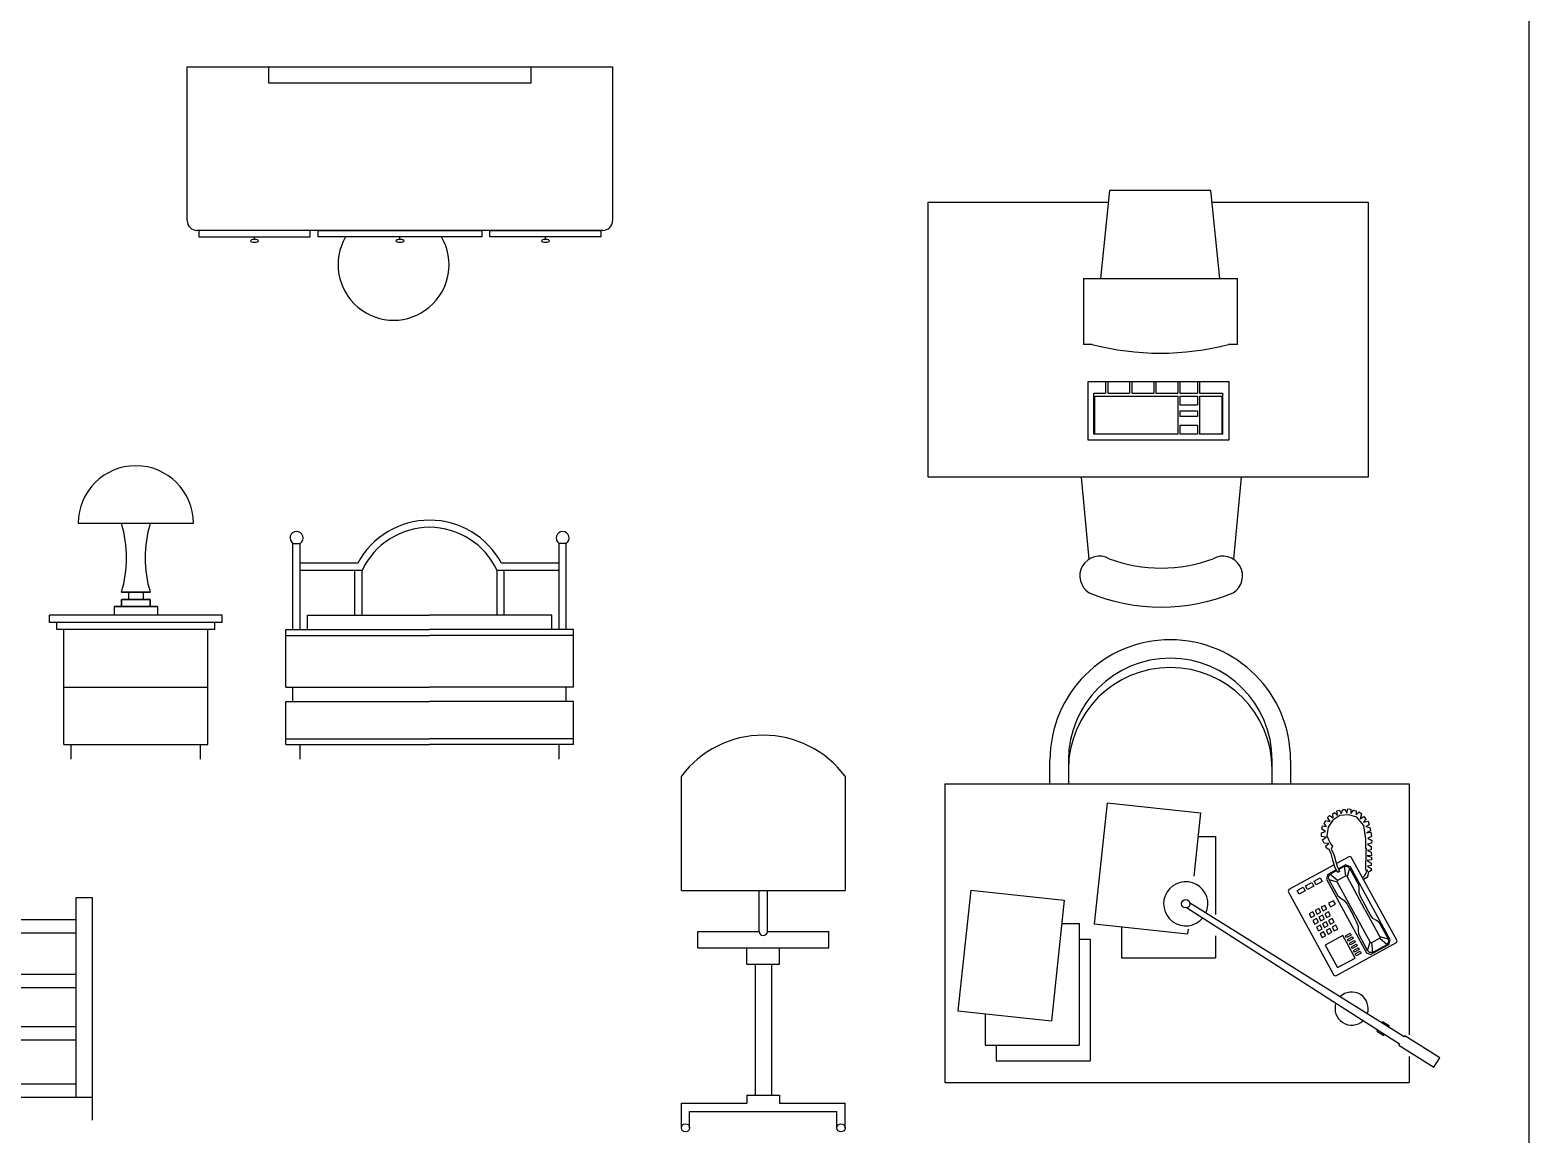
# Model space of a CAD drawing. Header units: millimetres. Extents: x 577 to 2337, y 236 to 943.
# Drawn here: x 787.945 to 792.525, y 700.006 to 703.381 of the extents above; entities that cross this region are included whole.
import ezdxf

# ---------------------------------------------------------------- set-up
doc = ezdxf.new("R2010")
doc.units = ezdxf.units.MM
doc.header["$LTSCALE"] = 0.01
doc.layers.add('06-Furn', color=4, linetype='Continuous')

# ---------------------------------------------------------------- blocks, each defined once
blk = doc.blocks.new('desk')
at = {"layer": '06-Furn', "color": 37}
for p, q in [((806.0407, 756.164), (806.0676, 756.4328)), ((806.3767, 756.4328), (806.0676, 756.4328)), ((806.4036, 756.164), (806.3767, 756.4328)), ((805.5126, 755.5568), (805.5126, 756.3968)), ((805.5126, 756.3968), (806.064, 756.3968)), ((806.3803, 756.3968), (806.8566, 756.3968)), ((806.8566, 756.3968), (806.8566, 755.5568)), ((805.987, 756.164), (805.987, 755.9624)), ((805.987, 756.164), (806.4574, 756.164)), ((806.4574, 755.9624), (806.4574, 756.164)), ((806.0138, 755.9624), (805.987, 755.9624)), ((806.4574, 755.9624), (806.4305, 755.9624)), ((806.0011, 755.67), (806.0011, 755.8492)), ((806.0011, 755.8492), (806.4312, 755.8492)), ((806.0549, 755.8492), (806.0549, 755.8134)), ((806.0611, 755.8492), (806.0611, 755.8134)), ((806.1283, 755.8492), (806.1283, 755.8134)), ((806.1346, 755.8492), (806.1346, 755.8134)), ((806.2018, 755.8492), (806.2018, 755.8134)), ((806.2081, 755.8492), (806.2081, 755.8134)), ((806.2753, 755.8492), (806.2753, 755.8134)), ((806.2815, 755.8492), (806.2815, 755.8134)), ((806.3353, 755.8492), (806.3353, 755.8134)), ((806.3416, 755.8492), (806.3416, 755.8134)), ((806.4312, 755.8492), (806.4312, 755.67)), ((806.019, 755.8134), (806.0549, 755.8134)), ((806.019, 755.6879), (806.019, 755.8134)), ((806.0217, 755.8044), (806.2753, 755.8044)), ((806.0217, 755.6879), (806.0217, 755.8044)), ((806.0611, 755.8134), (806.1283, 755.8134)), ((806.1346, 755.8134), (806.2018, 755.8134)), ((806.2081, 755.8134), (806.2753, 755.8134)), ((806.2753, 755.8044), (806.2753, 755.6879)), ((806.2815, 755.8134), (806.3353, 755.8134)), ((806.2815, 755.8044), (806.2815, 755.7775)), ((806.2815, 755.8044), (806.3353, 755.8044)), ((806.3353, 755.8044), (806.3353, 755.7775)), ((806.3416, 755.8134), (806.4133, 755.8134)), ((806.3416, 755.8044), (806.4106, 755.8044)), ((806.3416, 755.8044), (806.3416, 755.6879)), ((806.4106, 755.6879), (806.4106, 755.8044)), ((806.4133, 755.6879), (806.4133, 755.8134)), ((806.2815, 755.7775), (806.3353, 755.7775)), ((806.2815, 755.7596), (806.2815, 755.7423)), ((806.2815, 755.7596), (806.3353, 755.7596)), ((806.3353, 755.7596), (806.3353, 755.7423)), ((806.3353, 755.7423), (806.2815, 755.7423)), ((806.2815, 755.7148), (806.2815, 755.6879)), ((806.3353, 755.7148), (806.2815, 755.7148)), ((806.3353, 755.7148), (806.3353, 755.6879)), ((806.4312, 755.67), (806.0011, 755.67)), ((806.2753, 755.6879), (806.019, 755.6879)), ((806.3353, 755.6879), (806.2815, 755.6879)), ((806.4133, 755.6879), (806.3416, 755.6879)), ((806.8566, 755.5568), (805.5126, 755.5568)), ((805.9798, 755.5568), (806.0037, 755.3055)), ((806.4694, 755.5568), (806.4455, 755.3055))]:
    blk.add_line(p, q, dxfattribs=at)
for centre, radius, start, end in [((806.2222, 756.7562), 0.8207, 255.2952, 284.7048), ((806.0363, 755.2547), 0.0603, 60.3175, 238.735), ((806.2246, 755.7359), 0.4572, 249.7134, 290.2866), ((806.413, 755.2547), 0.0603, 301.265, 119.6825), ((806.2246, 755.7273), 0.5682, 247.2611, 292.7389)]:
    blk.add_arc(centre, radius, start, end, dxfattribs=at)
blk = doc.blocks.new('12PLMP09')
at = {"color": 0, "linetype": 'ByBlock'}
for p, q in [((-5.38, 0.5), (-9.12, 0.5)), ((-9.12, 0.5), (-9.12, -0.5)), ((-5.38, 0.38), (-5.38, 0.5)), ((17.5, 0.25), (-5.38, 0.38)), ((-3, 0.5), (-3.75, 0.5)), ((-3.75, 0.5), (-3.75, 0.37)), ((-3, 0.36), (-3, 0.5)), ((-9.12, -0.5), (-5.38, -0.5)), ((-5.38, -0.38), (17.5, -0.25)), ((-5.38, -0.5), (-5.38, -0.38)), ((-3.75, -0.37), (-3.75, -0.5)), ((-3.75, -0.5), (-3, -0.5)), ((-3, -0.5), (-3, -0.36))]:
    blk.add_line(p, q, dxfattribs=at)
blk.add_circle((17.75, 0), 0.375, dxfattribs=at)
for centre, radius, start, end in [((0, 0), 1.5, 12.9757, 166.3842), ((17.75, 0), 2, 187.1808, 172.8192), ((0, 0), 1.5, 193.6158, 347.0243)]:
    blk.add_arc(centre, radius, start, end, dxfattribs=at)
blk = doc.blocks.new('11PPHO04')
at = {"color": 0, "linetype": 'ByBlock'}
for p, q in [((0.12, 6.5), (0, 6.38)), ((0, 6.38), (0, 0.12)), ((8.75, 6.5), (0.12, 6.5)), ((0.56, 5.88), (0.56, 4.06)), ((2.88, 5.88), (0.56, 5.88)), ((2.88, 4.06), (2.88, 5.88)), ((4, 5.81), (3.62, 5.81)), ((3.62, 5.81), (3.62, 5.44)), ((3.62, 5.44), (4, 5.44)), ((4, 5.44), (4, 5.81)), ((4.69, 5.81), (4.31, 5.81)), ((4.31, 5.81), (4.31, 5.44)), ((4.31, 5.44), (4.69, 5.44)), ((4.69, 5.44), (4.69, 5.81)), ((5.38, 5.81), (5, 5.81)), ((5, 5.81), (5, 5.44)), ((5, 5.44), (5.38, 5.44)), ((5.38, 5.44), (5.38, 5.81)), ((6.06, 5.81), (5.69, 5.81)), ((5.69, 5.81), (5.69, 5.44)), ((5.69, 5.44), (6.06, 5.44)), ((6.06, 5.44), (6.06, 5.81)), ((8.06, 5.12), (8.06, 5.75)), ((8.06, 5.75), (8.44, 5.75)), ((8.44, 5.75), (8.44, 5.12)), ((8.88, 6.38), (8.75, 6.5)), ((8.88, 1.69), (8.88, 6.38)), ((4, 5.19), (3.62, 5.19)), ((3.62, 5.19), (3.62, 4.81)), ((3.62, 4.81), (4, 4.81)), ((3.62, 4.56), (3.62, 4.19)), ((4, 4.56), (3.62, 4.56)), ((3.62, 4.19), (4, 4.19)), ((4, 4.81), (4, 5.19)), ((4, 4.19), (4, 4.56)), ((4.69, 5.19), (4.31, 5.19)), ((4.31, 5.19), (4.31, 4.81)), ((4.31, 4.81), (4.69, 4.81)), ((4.69, 4.56), (4.31, 4.56)), ((4.31, 4.56), (4.31, 4.19)), ((4.31, 4.19), (4.69, 4.19)), ((4.69, 4.81), (4.69, 5.19)), ((4.69, 4.19), (4.69, 4.56)), ((5.38, 5.19), (5, 5.19)), ((5, 5.19), (5, 4.81)), ((5, 4.81), (5.38, 4.81)), ((5, 4.56), (5, 4.19)), ((5.38, 4.56), (5, 4.56)), ((5, 4.19), (5.38, 4.19)), ((5.38, 4.81), (5.38, 5.19)), ((5.38, 4.19), (5.38, 4.56)), ((6.06, 5.19), (5.69, 5.19)), ((5.69, 5.19), (5.69, 4.81)), ((5.69, 4.81), (6.06, 4.81)), ((6.06, 4.56), (5.69, 4.56)), ((5.69, 4.56), (5.69, 4.19)), ((5.69, 4.19), (6.06, 4.19)), ((6.06, 4.81), (6.06, 5.19)), ((6.06, 4.19), (6.06, 4.56)), ((8.44, 5.12), (8.06, 5.12)), ((8.06, 4.25), (8.06, 4.88)), ((8.06, 4.88), (8.44, 4.88)), ((8.44, 4.25), (8.06, 4.25)), ((8.44, 4.88), (8.44, 4.25)), ((0.5, 2.94), (0.19, 2.69)), ((0.38, 2.69), (0.62, 2.75)), ((8.06, 2.94), (0.5, 2.94)), ((0.56, 4.06), (2.88, 4.06)), ((0.62, 2.75), (1.19, 2.19)), ((0.62, 2.75), (2.31, 2.75)), ((0.69, 3.38), (0.69, 3.88)), ((0.69, 3.88), (0.88, 3.88)), ((0.88, 3.38), (0.69, 3.38)), ((0.88, 3.88), (0.88, 3.38)), ((1.06, 3.88), (1.25, 3.88)), ((1.06, 3.38), (1.06, 3.88)), ((1.25, 3.38), (1.06, 3.38)), ((1.25, 3.88), (1.25, 3.38)), ((1.44, 3.88), (1.62, 3.88)), ((1.44, 3.38), (1.44, 3.88)), ((1.62, 3.38), (1.44, 3.38)), ((1.62, 3.88), (1.62, 3.38)), ((1.81, 3.88), (2, 3.88)), ((1.81, 3.38), (1.81, 3.88)), ((2, 3.38), (1.81, 3.38)), ((2, 3.88), (2, 3.38)), ((2.19, 3.88), (2.38, 3.88)), ((2.19, 3.38), (2.19, 3.88)), ((2.38, 3.38), (2.19, 3.38)), ((2.31, 2.75), (2.62, 2.62)), ((2.38, 3.88), (2.38, 3.38)), ((2.56, 3.88), (2.75, 3.88)), ((2.56, 3.38), (2.56, 3.88)), ((2.75, 3.38), (2.56, 3.38)), ((2.75, 3.88), (2.75, 3.38)), ((5.69, 3.81), (5.69, 3.31)), ((6.06, 3.81), (5.69, 3.81)), ((5.69, 3.31), (6.06, 3.31)), ((6.25, 2.75), (5.94, 2.62)), ((6.06, 3.31), (6.06, 3.81)), ((7.94, 2.75), (6.25, 2.75)), ((7.94, 2.75), (7.38, 2.19)), ((8.19, 2.69), (7.94, 2.75)), ((8.06, 4), (8.44, 4)), ((8.06, 3.38), (8.06, 4)), ((8.44, 3.38), (8.06, 3.38)), ((8.38, 2.62), (8.06, 2.94)), ((8.44, 4), (8.44, 3.38)), ((0.19, 2.69), (0.19, 0.81)), ((0.25, 2.44), (0.38, 2.69)), ((1.06, 2.12), (0.25, 2.44)), ((0.25, 2.44), (0.25, 0.94)), ((1.19, 2.19), (1.06, 2.12)), ((1.06, 1.25), (1.06, 2.12)), ((4, 2.19), (1.19, 2.19)), ((2.62, 2.62), (2.94, 2.44)), ((2.94, 2.44), (3.38, 2.38)), ((3.38, 2.38), (4, 2.38)), ((5.19, 2.38), (4, 2.38)), ((4, 2.19), (7.38, 2.19)), ((5.62, 2.44), (5.19, 2.38)), ((5.94, 2.62), (5.62, 2.44)), ((7.38, 2.19), (7.5, 2.12)), ((7.5, 2.12), (8.31, 2.44)), ((7.5, 1.25), (7.5, 2.12)), ((8.12, 1.56), (8.12, 1.75)), ((8.12, 1.75), (8.66, 1.74)), ((8.63, 1.53), (8.12, 1.56)), ((8.31, 2.44), (8.19, 2.69)), ((8.31, 2.44), (8.31, 1.75)), ((8.31, 1.55), (8.31, 0.94)), ((8.38, 1.75), (8.38, 2.62)), ((8.38, 0.81), (8.38, 1.54)), ((9.03, 1.44), (8.63, 1.53)), ((8.66, 1.74), (9.3, 1.59)), ((8.88, 0.12), (8.88, 1.47)), ((9.63, 1.29), (9.03, 1.44)), ((9.3, 1.59), (9.89, 1.44)), ((9.89, 1.44), (10.22, 1.45)), ((10.22, 1.45), (10.3, 1.41)), ((10.3, 1.41), (10.44, 1.55)), ((10.44, 1.55), (10.74, 1.58)), ((10.74, 1.58), (10.8, 1.21)), ((10.8, 1.21), (11.02, 1.56)), ((11.02, 1.56), (11.36, 1.54)), ((11.36, 1.54), (11.4, 1.13)), ((11.4, 1.13), (11.68, 1.49)), ((11.68, 1.49), (11.97, 1.32)), ((0, 0.12), (0.12, 0)), ((0.12, 0), (8.75, 0)), ((0.19, 0.81), (0.5, 0.5)), ((1.06, 1.25), (0.25, 0.94)), ((0.25, 0.94), (0.38, 0.69)), ((0.38, 0.69), (0.62, 0.62)), ((0.5, 0.5), (8, 0.5)), ((0.62, 0.62), (1.19, 1.19)), ((0.62, 0.62), (2.31, 0.62)), ((1.19, 1.19), (1.06, 1.25)), ((4, 1.19), (1.19, 1.19)), ((2.31, 0.62), (2.62, 0.75)), ((2.62, 0.75), (2.94, 0.94)), ((2.94, 0.94), (3.38, 1)), ((3.38, 1), (4, 1)), ((4, 1.19), (7.38, 1.19)), ((5.19, 1), (4, 1)), ((5.62, 0.94), (5.19, 1)), ((5.94, 0.75), (5.62, 0.94)), ((6.25, 0.62), (5.94, 0.75)), ((7.94, 0.62), (6.25, 0.62)), ((6.47, -0.35), (6.44, 0)), ((6.62, 0), (6.68, -0.23)), ((7.38, 1.19), (7.5, 1.25)), ((7.94, 0.62), (7.38, 1.19)), ((7.5, 1.25), (8.31, 0.94)), ((8.19, 0.69), (7.94, 0.62)), ((8, 0.5), (8.38, 0.81)), ((8.31, 0.94), (8.19, 0.69)), ((8.75, 0), (8.88, 0.12)), ((9.93, 1.25), (9.63, 1.29)), ((10.26, 1.26), (9.93, 1.25)), ((10.42, 1.03), (10.26, 1.26)), ((10.71, 1.08), (10.42, 1.03)), ((11.51, 1.02), (10.71, 1.08)), ((12.12, 0.54), (11.51, 1.02)), ((11.97, 1.32), (11.89, 0.94)), ((11.89, 0.94), (12.25, 1.12)), ((12.47, -0.13), (12.12, 0.54)), ((12.25, 1.12), (12.47, 0.93)), ((12.47, 0.93), (12.26, 0.64)), ((12.26, 0.64), (12.6, 0.69)), ((12.75, 0.45), (12.5, 0.15)), ((12.5, 0.15), (12.92, 0.19)), ((12.6, 0.69), (12.75, 0.45)), ((12.92, 0.19), (12.99, -0.08)), ((6.56, -0.5), (6.47, -0.35)), ((6.8, -0.67), (6.56, -0.5)), ((6.68, -0.23), (6.78, -0.37)), ((6.78, -0.37), (6.89, -0.54)), ((6.82, -0.9), (6.8, -0.67)), ((6.85, -1.04), (6.82, -0.9)), ((6.99, -1.09), (6.85, -1.04)), ((6.89, -0.54), (6.97, -0.61)), ((6.97, -0.74), (7.09, -0.59)), ((6.97, -0.61), (6.97, -0.74)), ((7.32, -0.89), (6.99, -1.09)), ((7.09, -0.59), (7.47, -0.81)), ((7.22, -1.22), (7.32, -0.89)), ((7.41, -1.32), (7.22, -1.22)), ((7.78, -1.12), (7.41, -1.32)), ((7.47, -0.81), (8.16, -1.22)), ((7.66, -1.48), (7.78, -1.12)), ((8.16, -1.32), (7.87, -1.59)), ((8.01, -1.66), (8.16, -1.32)), ((8.16, -1.22), (8.68, -1.48)), ((12.22, -1.62), (12.54, -0.89)), ((12.54, -0.89), (12.47, -0.13)), ((12.99, -0.08), (12.65, -0.24)), ((12.65, -0.24), (12.99, -0.4)), ((13.02, -0.61), (12.65, -0.7)), ((12.65, -0.7), (13.06, -0.84)), ((12.99, -1.08), (12.65, -1.09)), ((12.65, -1.09), (12.9, -1.38)), ((12.99, -0.4), (13.02, -0.61)), ((13.06, -0.84), (12.99, -1.08)), ((7.87, -1.59), (7.66, -1.48)), ((8.28, -1.79), (8.01, -1.66)), ((8.58, -1.56), (8.28, -1.79)), ((8.46, -1.9), (8.58, -1.56)), ((8.73, -2.04), (8.46, -1.9)), ((8.68, -1.48), (8.7, -1.57)), ((8.7, -1.57), (8.8, -1.53)), ((9.07, -1.85), (8.73, -2.04)), ((8.8, -1.53), (9.54, -1.94)), ((8.97, -2.21), (9.07, -1.85)), ((9.17, -2.34), (8.97, -2.21)), ((9.54, -2.12), (9.17, -2.34)), ((9.5, -2.5), (9.54, -2.12)), ((9.88, -2.61), (9.5, -2.5)), ((9.54, -1.94), (10.73, -2.36)), ((10.02, -2.24), (9.88, -2.61)), ((10.01, -2.65), (10.02, -2.24)), ((10.3, -2.74), (10.01, -2.65)), ((10.55, -2.47), (10.3, -2.74)), ((10.55, -2.81), (10.55, -2.47)), ((10.73, -2.36), (11.68, -2.18)), ((10.98, -2.48), (10.87, -2.88)), ((11.17, -2.81), (10.98, -2.48)), ((11.41, -2.37), (11.42, -2.76)), ((11.75, -2.67), (11.41, -2.37)), ((11.68, -2.18), (12.22, -1.62)), ((12.01, -2.57), (11.75, -2.67)), ((11.89, -2.21), (12.01, -2.57)), ((12.23, -2.38), (11.89, -2.21)), ((12.23, -1.86), (12.38, -2.22)), ((12.57, -2.02), (12.23, -1.86)), ((12.38, -2.22), (12.23, -2.38)), ((12.42, -1.55), (12.75, -1.81)), ((12.8, -1.59), (12.42, -1.55)), ((12.75, -1.81), (12.57, -2.02)), ((12.9, -1.38), (12.8, -1.59)), ((10.87, -2.88), (10.55, -2.81)), ((11.42, -2.76), (11.17, -2.81))]:
    blk.add_line(p, q, dxfattribs=at)
blk = doc.blocks.new('table')
at = {"layer": '06-Furn', "color": 37}
for p, q in [((802.0783, 709.2568), (802.0783, 707.8379)), ((802.9905, 709.2568), (802.0783, 709.2568)), ((802.9905, 709.2568), (802.9905, 707.8379)), ((802.2966, 709.2168), (802.266, 708.9312)), ((802.6661, 709.1772), (802.2966, 709.2168)), ((802.6661, 709.1772), (802.6355, 708.8917)), ((802.1923, 709.1334), (802.1923, 708.8463)), ((802.2876, 709.1334), (802.1923, 709.1334)), ((802.1442, 709.0994), (802.1442, 708.8123)), ((802.1923, 709.0994), (802.1442, 709.0994)), ((802.6355, 708.8917), (802.266, 708.9312)), ((802.564, 708.8993), (802.564, 708.8463)), ((802.5158, 708.8123), (802.1442, 708.8123)), ((802.564, 708.8463), (802.1923, 708.8463)), ((802.5158, 708.8463), (802.5158, 708.8123)), ((802.5629, 708.8004), (802.5323, 708.5149)), ((802.9324, 708.7609), (802.5629, 708.8004)), ((802.4587, 708.7171), (802.4587, 708.4299)), ((802.554, 708.7171), (802.4587, 708.7171)), ((802.9324, 708.7609), (802.9019, 708.4754)), ((802.5466, 708.5134), (802.5323, 708.5149)), ((802.9019, 708.4754), (802.7081, 708.4961)), ((802.8303, 708.483), (802.8303, 708.4299)), ((802.5265, 708.4299), (802.4587, 708.4299)), ((802.8303, 708.4299), (802.5917, 708.4299)), ((802.1577, 707.8379), (802.0783, 707.8379)), ((802.9905, 707.8379), (802.2235, 707.8379))]:
    blk.add_line(p, q, dxfattribs=at)
at = {"layer": '06-Furn', "color": 37, "linetype": 'ByBlock'}
for p, q in [((802.9905, 708.9355), (803.0635, 708.9355)), ((803.0635, 708.8789), (802.9905, 708.8789)), ((802.9905, 708.2568), (803.0635, 708.2568)), ((803.0635, 708.2002), (802.9905, 708.2002))]:
    blk.add_line(p, q, dxfattribs=at)
for centre, radius in [((803.0635, 708.5679), 0.3676), ((803.0352, 708.5679), 0.3111), ((803.0635, 708.5679), 0.3111)]:
    blk.add_arc(centre, radius, 270, 90, dxfattribs=at)
at = {"layer": '06-Furn', "color": 37}
for name, p, xscale, yscale, zscale, rotation in [('12PLMP09', (802.3036, 708.0138), 0.03378377499997953, 0.03378377499997953, 0.03378377499997953, 57.68853163719939), ('11PPHO04', (802.5074, 707.8732), 0.03378377500000111, 0.03378377500000111, 0.03378377500000111, 28.59957325198628)]:
    blk.add_blockref(name, p, dxfattribs=dict(at, xscale=xscale, yscale=yscale, zscale=zscale, rotation=rotation))
blk = doc.blocks.new('table1')
at = {"layer": '06-Furn', "color": 37}
for p, q in [((807.8919, 696.4532), (807.8919, 697.6932)), ((807.9219, 697.7232), (808.3919, 697.7232)), ((808.3919, 697.7232), (808.3919, 696.4232)), ((807.864, 697.5176), (807.8719, 697.5176)), ((807.864, 697.0732), (807.8719, 697.0732)), ((807.864, 696.6287), (807.8719, 696.6287)), ((808.3919, 696.4232), (807.9219, 696.4232))]:
    blk.add_line(p, q, dxfattribs=at)
for points in [[(807.8719, 697.3476), (807.8919, 697.3476), (807.8919, 697.6876), (807.8719, 697.6876)], [(808.3419, 697.4732), (808.3919, 697.4732), (808.3919, 696.6732), (808.3419, 696.6732)], [(807.8719, 697.3232), (807.8919, 697.3232), (807.8919, 696.8232), (807.8719, 696.8232)], [(807.8719, 696.7987), (807.8919, 696.7987), (807.8919, 696.4587), (807.8719, 696.4587)]]:
    blk.add_lwpolyline(points, close=True, dxfattribs=at)
for centre, radius, start, end in [((807.9219, 697.6932), 0.03, 90, 180), ((807.787, 697.0924), 0.1696, 59.9688, 300.0312), ((807.9219, 696.4532), 0.03, 180, 270)]:
    blk.add_arc(centre, radius, start, end, dxfattribs=at)
at = {"layer": '06-Furn', "color": 37, "extrusion": (0, 0, -1)}
for centre in [(807.8599, 697.5173), (807.8599, 697.0728), (807.8599, 696.6284)]:
    blk.add_ellipse(centre, major_axis=(0, 0.0124), ratio=0.333329, start_param=3.141593, end_param=9.424778, dxfattribs=at)
blk = doc.blocks.new('cch')
at = {"layer": '06-Furn', "color": 25}
for p, q in [((817.9766, 718.2029), (817.9766, 718.5529)), ((818.4766, 718.5529), (818.4766, 718.2029)), ((817.9766, 718.2029), (818.4766, 718.2029)), ((818.2141, 718.0779), (818.2141, 718.2029)), ((818.2391, 718.0779), (818.2391, 718.2029)), ((818.0266, 718.0279), (818.0266, 718.0779)), ((818.0266, 718.0779), (818.2141, 718.0779)), ((818.2391, 718.0779), (818.4266, 718.0779)), ((818.4266, 718.0279), (818.4266, 718.0779)), ((818.0266, 718.0279), (818.4266, 718.0279)), ((818.1766, 717.9779), (818.1766, 718.0279)), ((818.2766, 717.9779), (818.2766, 718.0279)), ((818.1766, 717.9779), (818.2766, 717.9779)), ((818.2016, 717.9779), (818.2016, 717.5779)), ((818.2516, 717.9779), (818.2516, 717.5779)), ((818.1766, 717.5779), (818.1766, 717.5529)), ((818.1766, 717.5779), (818.2766, 717.5779)), ((818.2766, 717.5779), (818.2766, 717.5529)), ((817.9766, 717.4779), (817.9766, 717.5529)), ((817.9766, 717.5529), (818.1766, 717.5529)), ((818.0016, 717.5279), (818.4516, 717.5279)), ((818.0016, 717.4779), (818.0016, 717.5279)), ((818.2766, 717.5529), (818.4766, 717.5529)), ((818.4516, 717.4779), (818.4516, 717.5279)), ((818.4766, 717.4779), (818.4766, 717.5529))]:
    blk.add_line(p, q, dxfattribs=at)
for centre in [(817.9891, 717.4779), (818.4641, 717.4779)]:
    blk.add_circle(centre, 0.0125, dxfattribs=at)
for centre, radius, start, end in [((818.2266, 718.3654), 0.3125, 36.8699, 143.1301), ((818.2266, 718.0781), 0.0125, 180.66, 359.34)]:
    blk.add_arc(centre, radius, start, end, dxfattribs=at)
blk = doc.blocks.new('hyjk')
at = {"layer": '06-Furn', "color": 25}
for p, q in [((591.7598, 480.9937), (592.1114, 480.9937)), ((592.4157, 480.6685), (592.4157, 480.9322)), ((592.4157, 480.9322), (592.4377, 480.9322)), ((592.4377, 480.6685), (592.4377, 480.9322)), ((593.2288, 480.6685), (593.2288, 480.9322)), ((593.2508, 480.9322), (593.2288, 480.9322)), ((593.2508, 480.6685), (593.2508, 480.9322)), ((592.6135, 480.8713), (592.4377, 480.8713)), ((592.6271, 480.8493), (592.4377, 480.8493)), ((592.6051, 480.7124), (592.6051, 480.8493)), ((592.6271, 480.7124), (592.6271, 480.8493)), ((593.2288, 480.8493), (593.0394, 480.8493)), ((593.0394, 480.7124), (593.0394, 480.8493)), ((593.2288, 480.8713), (593.053, 480.8713)), ((593.0614, 480.7124), (593.0614, 480.8493)), ((591.9796, 480.7827), (591.8917, 480.7827)), ((591.9796, 480.7827), (591.8917, 480.7827)), ((591.8917, 480.7827), (591.9796, 480.7827)), ((591.8917, 480.7827), (591.9796, 480.7827)), ((591.9796, 480.7608), (591.8917, 480.7608)), ((591.8917, 480.7608), (591.8917, 480.7388)), ((591.8917, 480.7608), (591.9796, 480.7608)), ((591.8917, 480.7388), (591.8917, 480.7608)), ((591.9137, 480.7827), (591.9137, 480.7608)), ((591.9137, 480.7827), (591.9137, 480.7608)), ((591.9576, 480.7827), (591.9576, 480.7608)), ((591.9576, 480.7827), (591.9576, 480.7608)), ((591.9796, 480.7388), (591.9796, 480.7608)), ((591.9796, 480.7608), (591.9796, 480.7388)), ((592.1993, 480.7124), (591.672, 480.7124)), ((591.672, 480.6904), (591.672, 480.7124)), ((592.0016, 480.7388), (591.8697, 480.7388)), ((591.8697, 480.7388), (592.0016, 480.7388)), ((591.8697, 480.7388), (591.8697, 480.7124)), ((591.8697, 480.7388), (591.8697, 480.7148)), ((592.0016, 480.7388), (592.0016, 480.7124)), ((592.0016, 480.7388), (592.0016, 480.7148)), ((592.1993, 480.6904), (592.1993, 480.7124)), ((592.4597, 480.7124), (592.8332, 480.7124)), ((592.4597, 480.6685), (592.4597, 480.7124)), ((593.2068, 480.7124), (592.8332, 480.7124)), ((593.2068, 480.6685), (593.2068, 480.7124)), ((592.1993, 480.6904), (591.672, 480.6904)), ((591.6939, 480.6685), (591.6939, 480.6904)), ((592.1774, 480.6685), (591.6939, 480.6685)), ((591.7159, 480.3169), (591.7159, 480.6685)), ((592.1554, 480.3169), (592.1554, 480.6685)), ((592.1774, 480.6685), (592.1774, 480.6904)), ((592.3938, 480.6685), (592.8332, 480.6685)), ((592.3938, 480.4927), (592.3938, 480.6685)), ((593.2727, 480.6685), (592.8332, 480.6685)), ((593.2727, 480.4927), (593.2727, 480.6685)), ((592.3938, 480.6509), (592.8332, 480.6509)), ((593.2727, 480.6509), (592.8332, 480.6509)), ((591.7159, 480.4927), (592.1554, 480.4927)), ((592.3938, 480.4927), (592.8332, 480.4927)), ((592.4157, 480.4487), (592.4157, 480.4927)), ((593.2727, 480.4927), (592.8332, 480.4927)), ((593.2508, 480.4487), (593.2508, 480.4927)), ((592.3938, 480.4487), (592.8332, 480.4487)), ((592.3938, 480.3169), (592.3938, 480.4487)), ((593.2727, 480.4487), (592.8332, 480.4487)), ((593.2727, 480.3169), (593.2727, 480.4487)), ((591.7159, 480.3169), (592.1554, 480.3169)), ((591.7379, 480.2729), (591.7379, 480.3169)), ((592.1334, 480.2729), (592.1334, 480.3169)), ((592.3938, 480.3345), (592.8332, 480.3345)), ((592.3938, 480.3169), (592.8332, 480.3169)), ((592.4377, 480.2729), (592.4377, 480.3169)), ((593.2727, 480.3345), (592.8332, 480.3345)), ((593.2727, 480.3169), (592.8332, 480.3169)), ((593.2288, 480.2729), (593.2288, 480.3169))]:
    blk.add_line(p, q, dxfattribs=at)
for centre, radius, start, end in [((591.9356, 480.9937), 0.1758, 0, 180), ((591.5455, 480.8882), 0.3619, 343.0545, 16.9455), ((591.5455, 480.8882), 0.3619, 343.0545, 16.9455), ((592.3258, 480.8882), 0.3619, 163.0545, 196.9455), ((592.3258, 480.8882), 0.3619, 163.0545, 196.9455), ((592.8332, 480.7541), 0.249, 28.0725, 151.9275), ((592.4267, 480.9487), 0.0199, 303.5366, 236.4634), ((592.8332, 480.7541), 0.2271, 24.7939, 155.2061), ((593.2398, 480.9487), 0.0199, 303.5366, 236.4634)]:
    blk.add_arc(centre, radius, start, end, dxfattribs=at)
blk = doc.blocks.new('teatgs')
at = {"layer": '06-Furn', "color": 25}
for p, q in [((635.4469, 512.4715), (635.4979, 512.4715)), ((635.4469, 511.7911), (635.4469, 512.4715)), ((635.4979, 512.4715), (635.4979, 511.8608)), ((635.9928, 512.4715), (635.9417, 512.4715)), ((635.9417, 512.4715), (635.9417, 511.8608)), ((635.9928, 511.7911), (635.9928, 512.4715)), ((636.1523, 511.7911), (636.1523, 512.4715)), ((636.1523, 512.4715), (636.2034, 512.4715)), ((636.2034, 512.4715), (636.2034, 512.4034)), ((636.9178, 512.4034), (636.9688, 512.4715)), ((637.0199, 512.4034), (636.9688, 512.4715)), ((637.7853, 512.4715), (637.7343, 512.4715)), ((637.7343, 512.4715), (637.7343, 512.4034)), ((637.7853, 511.7911), (637.7853, 512.4715)), ((637.9223, 512.4715), (637.9733, 512.4715)), ((637.9223, 511.7911), (637.9223, 512.4715)), ((637.9733, 512.4715), (637.9733, 511.8608)), ((638.4681, 512.4715), (638.4171, 512.4715)), ((638.4171, 512.4715), (638.4171, 511.8608)), ((638.4681, 511.7911), (638.4681, 512.4715)), ((635.9417, 512.4034), (635.4979, 512.4034)), ((638.4171, 512.4034), (637.9733, 512.4034)), ((635.9417, 512.3626), (635.4979, 512.3626)), ((638.4171, 512.3626), (637.9733, 512.3626)), ((635.9417, 512.2371), (635.4979, 512.2371)), ((638.4171, 512.2371), (637.9733, 512.2371)), ((635.9417, 512.1963), (635.4979, 512.1963)), ((638.4171, 512.1963), (637.9733, 512.1963)), ((635.9417, 512.0767), (635.4979, 512.0767)), ((638.4171, 512.0767), (637.9733, 512.0767)), ((635.9417, 512.0359), (635.4979, 512.0359)), ((638.4171, 512.0359), (637.9733, 512.0359)), ((637.7343, 511.9527), (636.2034, 511.9527)), ((636.2034, 511.9527), (636.2034, 511.7911)), ((637.7343, 511.7911), (637.7343, 511.9527)), ((635.9417, 511.9017), (635.4979, 511.9017)), ((638.4171, 511.9017), (637.9733, 511.9017)), ((635.9928, 511.8608), (635.4469, 511.8608)), ((638.4681, 511.8608), (637.9223, 511.8608))]:
    blk.add_line(p, q, dxfattribs=at)
for centre in [(635.7127, 512.3217), (638.1881, 512.3217), (635.7127, 512.1555), (638.1881, 512.1555), (635.7127, 511.995), (638.1881, 511.995)]:
    blk.add_circle(centre, 0.0204, dxfattribs=at)
for centre in [(636.5606, 511.757), (637.3771, 511.757)]:
    blk.add_arc(centre, 0.7385, 61.0736, 118.9264, dxfattribs=at)
at = {"layer": '06-Furn', "color": 243}
for centre, radius, start, end in [((636.4458, 512.1922), 0.2074, 50.5406, 129.4594), ((637.4919, 512.1922), 0.2074, 50.5406, 129.4594), ((636.439, 512.2004), 0.1968, 129.4594, 268.2469), ((636.4738, 512.218), 0.1352, 96.4993, 320.1022), ((636.5181, 512.2801), 0.0937, 129.4594, 50.5406), ((637.4196, 512.2801), 0.0937, 129.4594, 50.5406), ((637.4638, 512.218), 0.1352, 219.8978, 83.5007), ((637.4986, 512.2004), 0.1968, 271.7531, 50.5406), ((636.7179, 512.0139), 0.1829, 39.8978, 140.1022), ((637.2197, 512.0139), 0.1829, 39.8978, 140.1022), ((636.7009, 512.0468), 0.0927, 65.6182, 164.4156), ((636.7987, 512.0815), 0.0776, 140.1022, 39.8978), ((637.1389, 512.0815), 0.0776, 140.1022, 39.8978), ((637.2367, 512.0468), 0.0927, 15.5844, 114.3818), ((636.4768, 512.1571), 0.1596, 254.0672, 327.6417), ((637.4608, 512.1571), 0.1596, 212.3583, 285.9328)]:
    blk.add_arc(centre, radius, start, end, dxfattribs=at)

msp = doc.modelspace()

# ---------------------------------------------------------------- linework, layer by layer
at = {"layer": '06-Furn', "color": 5}
msp.add_lwpolyline([(785.0253, 711.677), (785.0253, 692.09), (792.5253, 692.09), (792.5253, 711.677)], close=True, dxfattribs=at)

# ---------------------------------------------------------------- block references
at = {"layer": '06-Furn', "color": 5, "rotation": 90}
for name, p in [('table1', (1486.1484, -105.1236)), ('table', (1499.9971, -101.9141))]:
    msp.add_blockref(name, p, dxfattribs=at)
at = {"layer": '06-Furn', "color": 5}
msp.add_blockref('desk', (-14.8232, -53.5425), dxfattribs=at)
at = {"layer": '06-Furn'}
for name, p in [('hyjk', (196.3328, 220.8795)), ('cch', (-28.0411, -17.4526)), ('teatgs', (149.6684, 188.2572))]:
    msp.add_blockref(name, p, dxfattribs=at)

doc.saveas('drawing.dxf')
